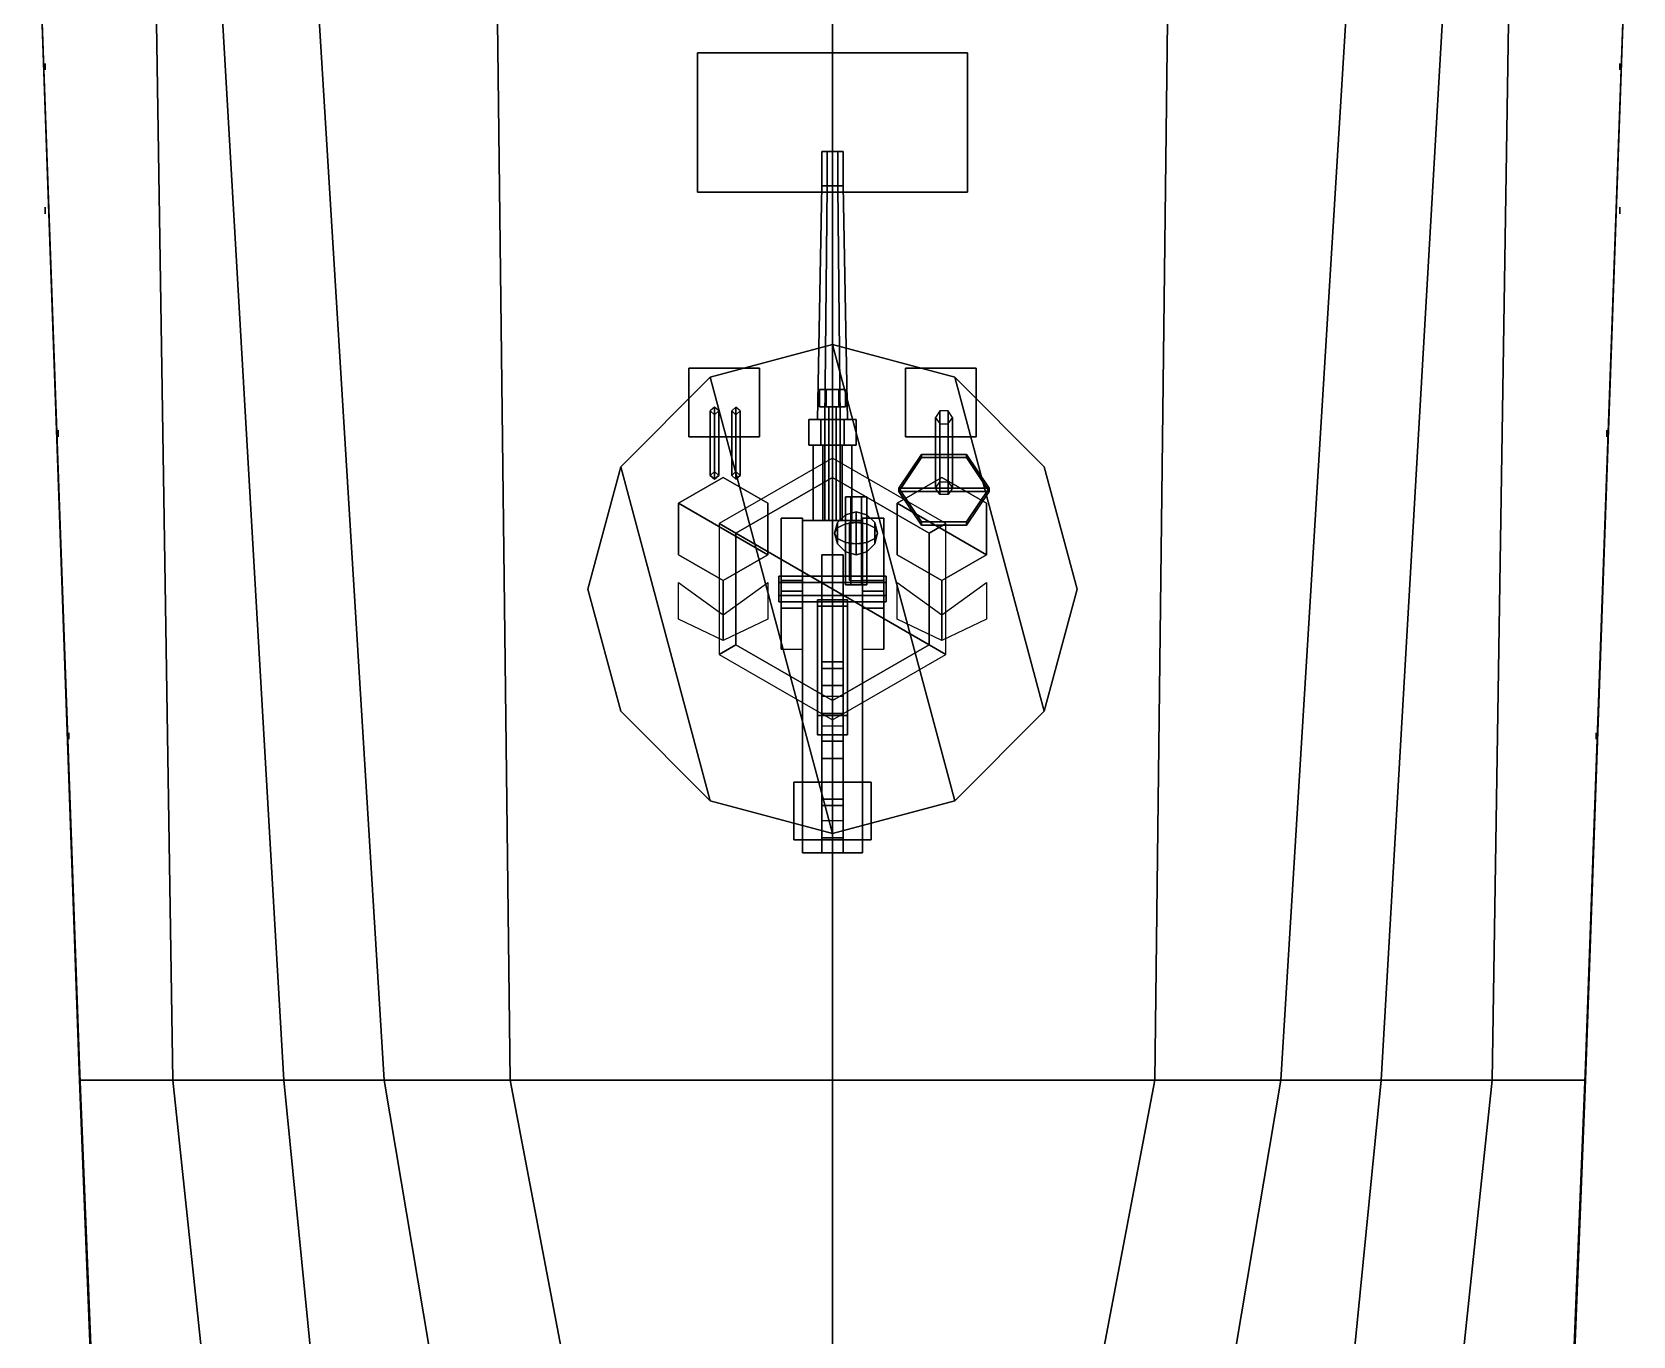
# Model space of a CAD drawing. Header units: millimetres. Extents: x -3.7 to 3.7, y -34 to 38.
# Drawn here: x -3.73 to 3.73, y -23.93 to -17.85 of the extents above; entities that cross this region are included whole.
import ezdxf

# ---------------------------------------------------------------- set-up
doc = ezdxf.new("R2010")
doc.units = ezdxf.units.MM
for name, color, linetype in [('gun', 1, 'Continuous'), ('railings', 3, 'Continuous'), ('sleeve', 5, 'Continuous'), ('turret', 2, 'Continuous')]:
    doc.layers.add(name, color=color, linetype=linetype)

msp = doc.modelspace()

# ---------------------------------------------------------------- linework, layer by layer
for points in [[(3.7318, -16.5, 1.71), (-3.7318, -16.5, 1.71), (-3.511, -22.74, 1.71), (3.511, -22.74, 1.71)], [(-3.7318, -16.5, 0.9292), (-3.1718, -16.5, -0.4709), (-3.0748, -22.74, 0.2507), (-3.511, -22.74, 0.9292)], [(-3.7318, -16.5, 1.71), (-3.7318, -16.5, 0.9292), (-3.511, -22.74, 0.9292), (-3.511, -22.74, 1.71)], [(-3.1718, -16.5, -0.4709), (-2.9187, -16.5, -0.8694), (-2.5579, -22.74, -0.4171), (-3.0748, -22.74, 0.2507)], [(-2.9187, -16.5, -0.8694), (-2.4717, -16.5, -1.3541), (-2.0894, -22.74, -0.8425), (-2.5579, -22.74, -0.4171)], [(-2.4717, -16.5, -1.3541), (-1.5778, -16.5, -1.9249), (-1.5024, -22.74, -1.1656), (-2.0894, -22.74, -0.8425)], [(-1.5778, -16.5, -1.9249), (0, -16.5, -2.5018), (0, -22.74, -1.6341), (-1.5024, -22.74, -1.1656)], [(1.5024, -22.74, -1.1656), (0, -22.74, -1.6341), (0, -16.5, -2.5018), (1.5778, -16.5, -1.9249)], [(2.0894, -22.74, -0.8425), (1.5024, -22.74, -1.1656), (1.5778, -16.5, -1.9249), (2.4717, -16.5, -1.3541)], [(2.5579, -22.74, -0.4171), (2.0894, -22.74, -0.8425), (2.4717, -16.5, -1.3541), (2.9187, -16.5, -0.8694)], [(3.0748, -22.74, 0.2507), (2.5579, -22.74, -0.4171), (2.9187, -16.5, -0.8694), (3.1718, -16.5, -0.4709)], [(3.511, -22.74, 0.9292), (3.0748, -22.74, 0.2507), (3.1718, -16.5, -0.4709), (3.7318, -16.5, 0.9292)], [(3.511, -22.74, 1.71), (3.511, -22.74, 0.9292), (3.7318, -16.5, 0.9292), (3.7318, -16.5, 1.71)], [(-0.63, -18.6, 2.71), (-0.63, -17.95, 2.71), (-0.63, -17.95, 1.71), (-0.63, -18.6, 1.71)], [(0.63, -17.95, 1.71), (-0.63, -17.95, 1.71), (-0.63, -17.95, 2.71), (0.63, -17.95, 2.71)], [(0.63, -17.95, 2.71), (-0.63, -17.95, 2.71), (-0.63, -18.6, 2.71), (0.63, -18.6, 2.71)], [(0.63, -18.6, 1.71), (0.63, -17.95, 1.71), (0.63, -17.95, 2.71), (0.63, -18.6, 2.71)], [(0.63, -18.6, 2.71), (-0.63, -18.6, 2.71), (-0.63, -18.6, 1.71), (0.63, -18.6, 1.71)], [(3.511, -22.74, 1.71), (-3.511, -22.74, 1.71), (-3.3872, -25.8515, 1.71), (3.3872, -25.8515, 1.71)], [(-3.511, -22.74, 1.71), (-3.511, -22.74, 0.9292), (-3.3872, -25.8515, 0.9292), (-3.3872, -25.8515, 1.71)], [(-3.511, -22.74, 0.9292), (-3.0748, -22.74, 0.2507), (-2.7464, -25.8515, 0.2507), (-3.3872, -25.8515, 0.9292)], [(-3.0748, -22.74, 0.2507), (-2.5579, -22.74, -0.4171), (-2.2509, -25.8515, -0.1909), (-2.7464, -25.8515, 0.2507)], [(-2.5579, -22.74, -0.4171), (-2.0894, -22.74, -0.8425), (-1.567, -25.8515, -0.5732), (-2.2509, -25.8515, -0.1909)], [(-2.0894, -22.74, -0.8425), (-1.5024, -22.74, -1.1656), (-0.9101, -25.8515, -0.7833), (-1.567, -25.8515, -0.5732)], [(-1.5024, -22.74, -1.1656), (0, -22.74, -1.6341), (0, -25.8515, -0.9825), (-0.9101, -25.8515, -0.7833)], [(0.9101, -25.8515, -0.7833), (0, -25.8515, -0.9825), (0, -22.74, -1.6341), (1.5024, -22.74, -1.1656)], [(1.567, -25.8515, -0.5732), (0.9101, -25.8515, -0.7833), (1.5024, -22.74, -1.1656), (2.0894, -22.74, -0.8425)], [(2.2509, -25.8515, -0.1909), (1.567, -25.8515, -0.5732), (2.0894, -22.74, -0.8425), (2.5579, -22.74, -0.4171)], [(2.7463, -25.8515, 0.2507), (2.2509, -25.8515, -0.1909), (2.5579, -22.74, -0.4171), (3.0748, -22.74, 0.2507)], [(3.3872, -25.8515, 0.9292), (2.7463, -25.8515, 0.2507), (3.0748, -22.74, 0.2507), (3.511, -22.74, 0.9292)], [(3.3872, -25.8515, 1.71), (3.3872, -25.8515, 0.9292), (3.511, -22.74, 0.9292), (3.511, -22.74, 1.71)]]:
    msp.add_3dface(points)
at = {"layer": 'gun'}
for points in [[(-0.05, -18.41, 3.05), (0.05, -18.41, 3.05), (0.025, -18.41, 3.0067), (-0.025, -18.41, 3.0067)], [(-0.025, -18.41, 3.0933), (0.025, -18.41, 3.0933), (0.05, -18.41, 3.05), (-0.05, -18.41, 3.05)], [(-0.025, -18.57, 3.0067), (-0.05, -18.57, 3.05), (-0.05, -18.41, 3.05), (-0.025, -18.41, 3.0067)], [(-0.05, -18.57, 3.05), (-0.025, -18.57, 3.0933), (-0.025, -18.41, 3.0933), (-0.05, -18.41, 3.05)], [(0.025, -18.57, 3.0067), (-0.025, -18.57, 3.0067), (-0.025, -18.41, 3.0067), (0.025, -18.41, 3.0067)], [(-0.025, -18.57, 3.0933), (0.025, -18.57, 3.0933), (0.025, -18.41, 3.0933), (-0.025, -18.41, 3.0933)], [(0.05, -18.57, 3.05), (0.025, -18.57, 3.0067), (0.025, -18.41, 3.0067), (0.05, -18.41, 3.05)], [(0.025, -18.57, 3.0933), (0.05, -18.57, 3.05), (0.05, -18.41, 3.05), (0.025, -18.41, 3.0933)], [(-0.035, -19.66, 2.9894), (-0.07, -19.66, 3.05), (-0.05, -18.57, 3.05), (-0.025, -18.57, 3.0067)], [(-0.07, -19.66, 3.05), (-0.035, -19.66, 3.1106), (-0.025, -18.57, 3.0933), (-0.05, -18.57, 3.05)], [(0.035, -19.66, 2.9894), (-0.035, -19.66, 2.9894), (-0.025, -18.57, 3.0067), (0.025, -18.57, 3.0067)], [(-0.035, -19.66, 3.1106), (0.035, -19.66, 3.1106), (0.025, -18.57, 3.0933), (-0.025, -18.57, 3.0933)], [(0.07, -19.66, 3.05), (0.035, -19.66, 2.9894), (0.025, -18.57, 3.0067), (0.05, -18.57, 3.05)], [(0.035, -19.66, 3.1106), (0.07, -19.66, 3.05), (0.05, -18.57, 3.05), (0.025, -18.57, 3.0933)], [(-0.11, -19.66, 3.05), (0.11, -19.66, 3.05), (0.055, -19.66, 2.9547), (-0.055, -19.66, 2.9547)], [(-0.055, -19.66, 3.1453), (0.055, -19.66, 3.1453), (0.11, -19.66, 3.05), (-0.11, -19.66, 3.05)], [(-0.055, -19.78, 2.9547), (-0.11, -19.78, 3.05), (-0.11, -19.66, 3.05), (-0.055, -19.66, 2.9547)], [(-0.11, -19.78, 3.05), (-0.055, -19.78, 3.1453), (-0.055, -19.66, 3.1453), (-0.11, -19.66, 3.05)], [(0.055, -19.78, 2.9547), (-0.055, -19.78, 2.9547), (-0.055, -19.66, 2.9547), (0.055, -19.66, 2.9547)], [(-0.055, -19.78, 3.1453), (0.055, -19.78, 3.1453), (0.055, -19.66, 3.1453), (-0.055, -19.66, 3.1453)], [(0.11, -19.78, 3.05), (0.055, -19.78, 2.9547), (0.055, -19.66, 2.9547), (0.11, -19.66, 3.05)], [(0.055, -19.78, 3.1453), (0.11, -19.78, 3.05), (0.11, -19.66, 3.05), (0.055, -19.66, 3.1453)], [(-0.055, -19.78, 2.9547), (0.055, -19.78, 2.9547), (0.11, -19.78, 3.05), (-0.11, -19.78, 3.05)], [(-0.11, -19.78, 3.05), (0.11, -19.78, 3.05), (0.055, -19.78, 3.1453), (-0.055, -19.78, 3.1453)], [(-0.045, -20.13, 2.9721), (-0.09, -20.13, 3.05), (-0.09, -19.78, 3.05), (-0.045, -19.78, 2.9721)], [(-0.09, -20.13, 3.05), (-0.045, -20.13, 3.1279), (-0.045, -19.78, 3.1279), (-0.09, -19.78, 3.05)], [(0.045, -20.13, 2.9721), (-0.045, -20.13, 2.9721), (-0.045, -19.78, 2.9721), (0.045, -19.78, 2.9721)], [(-0.045, -20.13, 3.1279), (0.045, -20.13, 3.1279), (0.045, -19.78, 3.1279), (-0.045, -19.78, 3.1279)], [(0.09, -20.13, 3.05), (0.045, -20.13, 2.9721), (0.045, -19.78, 2.9721), (0.09, -19.78, 3.05)], [(0.045, -20.13, 3.1279), (0.09, -20.13, 3.05), (0.09, -19.78, 3.05), (0.045, -19.78, 3.1279)]]:
    msp.add_3dface(points, dxfattribs=at)
at = {"layer": 'railings'}
for points in [[(-3.73, -16.55, 2.67), (-3.51, -22.67, 2.71), (-3.51, -22.67, 2.75), (-3.73, -16.55, 2.71)], [(-3.73, -16.55, 2.71), (-3.51, -22.67, 2.75), (-3.51, -22.67, 2.71), (-3.73, -16.55, 2.67)], [(-3.73, -16.55, 2.17), (-3.51, -22.67, 2.21), (-3.51, -22.67, 2.25), (-3.73, -16.55, 2.21)], [(-3.73, -16.55, 2.21), (-3.51, -22.67, 2.25), (-3.51, -22.67, 2.21), (-3.73, -16.55, 2.17)], [(3.73, -16.55, 2.21), (3.51, -22.67, 2.25), (3.51, -22.67, 2.21), (3.73, -16.55, 2.17)], [(3.73, -16.55, 2.17), (3.51, -22.67, 2.21), (3.51, -22.67, 2.25), (3.73, -16.55, 2.21)], [(3.73, -16.55, 2.67), (3.51, -22.67, 2.71), (3.51, -22.67, 2.75), (3.73, -16.55, 2.71)], [(3.73, -16.55, 2.71), (3.51, -22.67, 2.75), (3.51, -22.67, 2.71), (3.73, -16.55, 2.67)], [(-3.67, -18.03, 2.68), (-3.67, -18.03, 1.71), (-3.67, -18, 1.71), (-3.67, -18, 2.68)], [(-3.67, -18, 2.68), (-3.67, -18, 1.71), (-3.67, -18.03, 1.71), (-3.67, -18.03, 2.68)], [(3.67, -18.03, 2.68), (3.67, -18.03, 1.71), (3.67, -18, 1.71), (3.67, -18, 2.68)], [(3.67, -18, 2.68), (3.67, -18, 1.71), (3.67, -18.03, 1.71), (3.67, -18.03, 2.68)], [(-3.67, -18.67, 2.69), (-3.67, -18.67, 1.71), (-3.67, -18.7, 1.71), (-3.67, -18.7, 2.69)], [(-3.67, -18.7, 2.69), (-3.67, -18.7, 1.71), (-3.67, -18.67, 1.71), (-3.67, -18.67, 2.69)], [(3.67, -18.7, 2.69), (3.67, -18.7, 1.71), (3.67, -18.67, 1.71), (3.67, -18.67, 2.69)], [(3.67, -18.67, 2.69), (3.67, -18.67, 1.71), (3.67, -18.7, 1.71), (3.67, -18.7, 2.69)], [(-3.61, -19.74, 2.69), (-3.61, -19.74, 1.71), (-3.61, -19.71, 1.71), (-3.61, -19.71, 2.69)], [(-3.61, -19.71, 2.69), (-3.61, -19.71, 1.71), (-3.61, -19.74, 1.71), (-3.61, -19.74, 2.69)], [(3.61, -19.71, 2.69), (3.61, -19.71, 1.71), (3.61, -19.74, 1.71), (3.61, -19.74, 2.69)], [(3.61, -19.74, 2.69), (3.61, -19.74, 1.71), (3.61, -19.71, 1.71), (3.61, -19.71, 2.69)], [(-3.56, -21.12, 2.7), (-3.56, -21.12, 1.71), (-3.56, -21.15, 1.71), (-3.56, -21.15, 2.7)], [(-3.56, -21.15, 2.7), (-3.56, -21.15, 1.71), (-3.56, -21.12, 1.71), (-3.56, -21.12, 2.7)], [(3.56, -21.12, 2.7), (3.56, -21.12, 1.71), (3.56, -21.15, 1.71), (3.56, -21.15, 2.7)], [(3.56, -21.15, 2.7), (3.56, -21.15, 1.71), (3.56, -21.12, 1.71), (3.56, -21.12, 2.7)], [(-3.51, -22.69, 2.71), (-3.51, -22.69, 1.71), (-3.51, -22.66, 1.71), (-3.51, -22.66, 2.71)], [(-3.51, -22.66, 2.71), (-3.51, -22.66, 1.71), (-3.51, -22.69, 1.71), (-3.51, -22.69, 2.71)], [(-3.51, -22.67, 2.71), (-3.39, -25.67, 2.73), (-3.39, -25.67, 2.77), (-3.51, -22.67, 2.75)], [(-3.51, -22.67, 2.75), (-3.39, -25.67, 2.77), (-3.39, -25.67, 2.73), (-3.51, -22.67, 2.71)], [(-3.51, -22.67, 2.21), (-3.39, -25.67, 2.23), (-3.39, -25.67, 2.27), (-3.51, -22.67, 2.25)], [(-3.51, -22.67, 2.25), (-3.39, -25.67, 2.27), (-3.39, -25.67, 2.23), (-3.51, -22.67, 2.21)], [(3.51, -22.67, 2.25), (3.39, -25.67, 2.27), (3.39, -25.67, 2.23), (3.51, -22.67, 2.21)], [(3.51, -22.67, 2.21), (3.39, -25.67, 2.23), (3.39, -25.67, 2.27), (3.51, -22.67, 2.25)], [(3.51, -22.67, 2.71), (3.39, -25.67, 2.73), (3.39, -25.67, 2.77), (3.51, -22.67, 2.75)], [(3.51, -22.67, 2.75), (3.39, -25.67, 2.77), (3.39, -25.67, 2.73), (3.51, -22.67, 2.71)], [(3.51, -22.69, 2.71), (3.51, -22.69, 1.71), (3.51, -22.66, 1.71), (3.51, -22.66, 2.71)], [(3.51, -22.66, 2.71), (3.51, -22.66, 1.71), (3.51, -22.69, 1.71), (3.51, -22.69, 2.71)]]:
    msp.add_3dface(points, dxfattribs=at)
at = {"layer": 'sleeve'}
for points in [[(-0.03, -19.52, 2.962), (0.03, -19.52, 2.962), (0.06, -19.52, 2.91), (-0.06, -19.52, 2.91)], [(-0.06, -19.6, 2.91), (-0.03, -19.6, 2.962), (-0.03, -19.52, 2.962), (-0.06, -19.52, 2.91)], [(-0.06, -19.52, 2.91), (0.06, -19.52, 2.91), (0.03, -19.52, 2.858), (-0.03, -19.52, 2.858)], [(-0.03, -19.6, 2.858), (-0.06, -19.6, 2.91), (-0.06, -19.52, 2.91), (-0.03, -19.52, 2.858)], [(0.03, -19.6, 2.858), (-0.03, -19.6, 2.858), (-0.03, -19.52, 2.858), (0.03, -19.52, 2.858)], [(-0.03, -19.6, 2.962), (0.03, -19.6, 2.962), (0.03, -19.52, 2.962), (-0.03, -19.52, 2.962)], [(0.03, -19.6, 2.962), (0.06, -19.6, 2.91), (0.06, -19.52, 2.91), (0.03, -19.52, 2.962)], [(0.06, -19.6, 2.91), (0.03, -19.6, 2.858), (0.03, -19.52, 2.858), (0.06, -19.52, 2.91)], [(-0.06, -19.6, 2.91), (0.06, -19.6, 2.91), (0.03, -19.6, 2.962), (-0.03, -19.6, 2.962)], [(-0.03, -19.6, 2.858), (0.03, -19.6, 2.858), (0.06, -19.6, 2.91), (-0.06, -19.6, 2.91)], [(-0.0175, -20.13, 2.8797), (-0.035, -20.13, 2.91), (-0.035, -19.6, 2.91), (-0.0175, -19.6, 2.8797)], [(-0.035, -20.13, 2.91), (-0.0175, -20.13, 2.9403), (-0.0175, -19.6, 2.9403), (-0.035, -19.6, 2.91)], [(0.0175, -20.13, 2.8797), (-0.0175, -20.13, 2.8797), (-0.0175, -19.6, 2.8797), (0.0175, -19.6, 2.8797)], [(-0.0175, -20.13, 2.9403), (0.0175, -20.13, 2.9403), (0.0175, -19.6, 2.9403), (-0.0175, -19.6, 2.9403)], [(0.035, -20.13, 2.91), (0.0175, -20.13, 2.8797), (0.0175, -19.6, 2.8797), (0.035, -19.6, 2.91)], [(0.0175, -20.13, 2.9403), (0.035, -20.13, 2.91), (0.035, -19.6, 2.91), (0.0175, -19.6, 2.9403)], [(0.06, -20.02, 3.47), (0.16, -20.02, 3.47), (0.135, -20.02, 3.4267), (0.085, -20.02, 3.4267)], [(0.085, -20.02, 3.5133), (0.135, -20.02, 3.5133), (0.16, -20.02, 3.47), (0.06, -20.02, 3.47)], [(0.085, -20.43, 3.4267), (0.06, -20.43, 3.47), (0.06, -20.02, 3.47), (0.085, -20.02, 3.4267)], [(0.06, -20.43, 3.47), (0.085, -20.43, 3.5133), (0.085, -20.02, 3.5133), (0.06, -20.02, 3.47)], [(0.135, -20.43, 3.4267), (0.085, -20.43, 3.4267), (0.085, -20.02, 3.4267), (0.135, -20.02, 3.4267)], [(0.085, -20.43, 3.5133), (0.135, -20.43, 3.5133), (0.135, -20.02, 3.5133), (0.085, -20.02, 3.5133)], [(0.16, -20.43, 3.47), (0.135, -20.43, 3.4267), (0.135, -20.02, 3.4267), (0.16, -20.02, 3.47)], [(0.135, -20.43, 3.5133), (0.16, -20.43, 3.47), (0.16, -20.02, 3.47), (0.135, -20.02, 3.5133)], [(-0.14, -21.68, 3.23), (-0.14, -20.13, 3.23), (-0.14, -20.13, 2.87), (-0.14, -21.68, 2.87)], [(-0.14, -21.68, 2.87), (-0.14, -20.13, 2.87), (0.14, -20.13, 2.87), (0.14, -21.68, 2.87)], [(0.14, -20.13, 3.23), (-0.14, -20.13, 3.23), (-0.14, -21.68, 3.23), (0.14, -21.68, 3.23)], [(0.14, -20.13, 2.87), (-0.14, -20.13, 2.87), (-0.14, -20.13, 3.23), (0.14, -20.13, 3.23)], [(0.0234, -20.14, 3.44), (0.01, -20.19, 3.44), (0.01, -20.19, 3.44), (0.0234, -20.165, 3.4833)], [(0.0234, -20.165, 3.3967), (0.01, -20.19, 3.44), (0.01, -20.19, 3.44), (0.0234, -20.14, 3.44)], [(0.06, -20.1034, 3.44), (0.0234, -20.14, 3.44), (0.0234, -20.165, 3.4833), (0.06, -20.1467, 3.515)], [(0.06, -20.1467, 3.365), (0.0234, -20.165, 3.3967), (0.0234, -20.14, 3.44), (0.06, -20.1034, 3.44)], [(0.06, -20.1467, 3.515), (0.0234, -20.165, 3.4833), (0.0234, -20.215, 3.4833), (0.06, -20.2333, 3.515)], [(0.06, -20.2333, 3.365), (0.0234, -20.215, 3.3967), (0.0234, -20.165, 3.3967), (0.06, -20.1467, 3.365)], [(0.11, -20.09, 3.44), (0.06, -20.1034, 3.44), (0.06, -20.1467, 3.515), (0.11, -20.14, 3.5266)], [(0.11, -20.14, 3.3534), (0.06, -20.1467, 3.365), (0.06, -20.1034, 3.44), (0.11, -20.09, 3.44)], [(0.11, -20.14, 3.5266), (0.06, -20.1467, 3.515), (0.06, -20.2333, 3.515), (0.11, -20.24, 3.5266)], [(0.11, -20.24, 3.3534), (0.06, -20.2333, 3.365), (0.06, -20.1467, 3.365), (0.11, -20.14, 3.3534)], [(0.14, -20.14, 3.23), (0.08, -20.14, 3.23), (0.08, -20.14, 3.37), (0.14, -20.14, 3.37)], [(0.08, -20.24, 3.37), (0.08, -20.14, 3.37), (0.08, -20.14, 3.23), (0.08, -20.41, 3.23)], [(0.16, -20.1034, 3.44), (0.11, -20.09, 3.44), (0.11, -20.14, 3.5266), (0.16, -20.1467, 3.515)], [(0.16, -20.1467, 3.365), (0.11, -20.14, 3.3534), (0.11, -20.09, 3.44), (0.16, -20.1034, 3.44)], [(0.16, -20.1467, 3.515), (0.11, -20.14, 3.5266), (0.11, -20.24, 3.5266), (0.16, -20.2333, 3.515)], [(0.16, -20.2333, 3.365), (0.11, -20.24, 3.3534), (0.11, -20.14, 3.3534), (0.16, -20.1467, 3.365)], [(0.14, -21.68, 2.87), (0.14, -20.13, 2.87), (0.14, -20.13, 3.23), (0.14, -21.68, 3.23)], [(0.14, -20.41, 3.23), (0.14, -20.14, 3.23), (0.14, -20.14, 3.37), (0.14, -20.24, 3.37)], [(0.1966, -20.14, 3.44), (0.16, -20.1034, 3.44), (0.16, -20.1467, 3.515), (0.1966, -20.165, 3.4833)], [(0.1966, -20.165, 3.3967), (0.16, -20.1467, 3.365), (0.16, -20.1034, 3.44), (0.1966, -20.14, 3.44)], [(0.1966, -20.165, 3.4833), (0.16, -20.1467, 3.515), (0.16, -20.2333, 3.515), (0.1966, -20.215, 3.4833)], [(0.1966, -20.215, 3.3967), (0.16, -20.2333, 3.365), (0.16, -20.1467, 3.365), (0.1966, -20.165, 3.3967)], [(0.21, -20.19, 3.44), (0.1966, -20.14, 3.44), (0.1966, -20.165, 3.4833), (0.21, -20.19, 3.44)], [(0.21, -20.19, 3.44), (0.1966, -20.165, 3.3967), (0.1966, -20.14, 3.44), (0.21, -20.19, 3.44)], [(0.0234, -20.165, 3.4833), (0.01, -20.19, 3.44), (0.01, -20.19, 3.44), (0.0234, -20.215, 3.4833)], [(0.0234, -20.215, 3.3967), (0.01, -20.19, 3.44), (0.01, -20.19, 3.44), (0.0234, -20.165, 3.3967)], [(0.0234, -20.215, 3.4833), (0.01, -20.19, 3.44), (0.01, -20.19, 3.44), (0.0234, -20.24, 3.44)], [(0.0234, -20.24, 3.44), (0.01, -20.19, 3.44), (0.01, -20.19, 3.44), (0.0234, -20.215, 3.3967)], [(0.06, -20.2333, 3.515), (0.0234, -20.215, 3.4833), (0.0234, -20.24, 3.44), (0.06, -20.2766, 3.44)], [(0.06, -20.2766, 3.44), (0.0234, -20.24, 3.44), (0.0234, -20.215, 3.3967), (0.06, -20.2333, 3.365)], [(0.1966, -20.215, 3.4833), (0.16, -20.2333, 3.515), (0.16, -20.2766, 3.44), (0.1966, -20.24, 3.44)], [(0.1966, -20.24, 3.44), (0.16, -20.2766, 3.44), (0.16, -20.2333, 3.365), (0.1966, -20.215, 3.3967)], [(0.21, -20.19, 3.44), (0.1966, -20.165, 3.4833), (0.1966, -20.215, 3.4833), (0.21, -20.19, 3.44)], [(0.21, -20.19, 3.44), (0.1966, -20.215, 3.3967), (0.1966, -20.165, 3.3967), (0.21, -20.19, 3.44)], [(0.21, -20.19, 3.44), (0.1966, -20.215, 3.4833), (0.1966, -20.24, 3.44), (0.21, -20.19, 3.44)], [(0.21, -20.19, 3.44), (0.1966, -20.24, 3.44), (0.1966, -20.215, 3.3967), (0.21, -20.19, 3.44)], [(-0.05, -20.5, 2.39), (-0.05, -20.29, 2.39), (0.05, -20.29, 2.39), (0.05, -20.5, 2.39)], [(0.05, -20.5, 2.52), (0.05, -20.29, 2.52), (-0.05, -20.29, 2.52), (-0.05, -20.5, 2.52)], [(-0.05, -20.29, 2.39), (-0.05, -20.29, 2.52), (0.05, -20.29, 2.52), (0.05, -20.29, 2.39)], [(-0.05, -20.5, 2.52), (-0.05, -20.29, 2.52), (-0.05, -20.29, 2.39), (-0.05, -20.5, 2.39)], [(0.05, -20.29, 2.39), (0.05, -20.29, 2.52), (0.05, -20.5, 2.52), (0.05, -20.5, 2.39)], [(0.11, -20.24, 3.5266), (0.06, -20.2333, 3.515), (0.06, -20.2766, 3.44), (0.11, -20.29, 3.44)], [(0.11, -20.29, 3.44), (0.06, -20.2766, 3.44), (0.06, -20.2333, 3.365), (0.11, -20.24, 3.3534)], [(0.14, -20.24, 3.37), (0.08, -20.24, 3.37), (0.08, -20.41, 3.23), (0.14, -20.41, 3.23)], [(0.16, -20.2333, 3.515), (0.11, -20.24, 3.5266), (0.11, -20.29, 3.44), (0.16, -20.2766, 3.44)], [(0.16, -20.2766, 3.44), (0.11, -20.29, 3.44), (0.11, -20.24, 3.3534), (0.16, -20.2333, 3.365)], [(-0.25, -20.42, 3.008), (-0.25, -20.48, 3.008), (-0.25, -20.51, 3.06), (-0.25, -20.39, 3.06)], [(-0.25, -20.39, 3.06), (-0.25, -20.51, 3.06), (-0.25, -20.48, 3.112), (-0.25, -20.42, 3.112)], [(-0.25, -20.42, 3.008), (-0.25, -20.39, 3.06), (0.25, -20.39, 3.06), (0.25, -20.42, 3.008)], [(-0.25, -20.39, 3.06), (-0.25, -20.42, 3.112), (0.25, -20.42, 3.112), (0.25, -20.39, 3.06)], [(-0.25, -20.48, 3.008), (-0.25, -20.42, 3.008), (0.25, -20.42, 3.008), (0.25, -20.48, 3.008)], [(-0.25, -20.42, 3.112), (-0.25, -20.48, 3.112), (0.25, -20.48, 3.112), (0.25, -20.42, 3.112)], [(0.085, -20.43, 3.4267), (0.135, -20.43, 3.4267), (0.16, -20.43, 3.47), (0.06, -20.43, 3.47)], [(0.06, -20.43, 3.47), (0.16, -20.43, 3.47), (0.135, -20.43, 3.5133), (0.085, -20.43, 3.5133)], [(0.25, -20.39, 3.06), (0.25, -20.51, 3.06), (0.25, -20.48, 3.008), (0.25, -20.42, 3.008)], [(0.25, -20.42, 3.112), (0.25, -20.48, 3.112), (0.25, -20.51, 3.06), (0.25, -20.39, 3.06)], [(-0.25, -20.51, 3.06), (-0.25, -20.48, 3.008), (0.25, -20.48, 3.008), (0.25, -20.51, 3.06)], [(-0.25, -20.48, 3.112), (-0.25, -20.51, 3.06), (0.25, -20.51, 3.06), (0.25, -20.48, 3.112)], [(-0.07, -21.04, 3.6), (-0.07, -20.5, 3.35), (-0.07, -20.53, 3.31), (-0.07, -21.13, 3.37)], [(0.07, -20.5, 3.35), (-0.07, -20.5, 3.35), (-0.07, -21.04, 3.6), (0.07, -21.04, 3.6)], [(0.07, -20.53, 3.31), (-0.07, -20.53, 3.31), (-0.07, -20.5, 3.35), (0.07, -20.5, 3.35)], [(-0.05, -20.48, 1.87), (-0.05, -20.48, 1.98), (0.05, -20.48, 1.98), (0.05, -20.48, 1.87)], [(-0.05, -20.82, 1.87), (-0.05, -20.48, 1.87), (0.05, -20.48, 1.87), (0.05, -20.82, 1.87)], [(0.05, -20.82, 1.98), (0.05, -20.48, 1.98), (-0.05, -20.48, 1.98), (-0.05, -20.82, 1.98)], [(-0.05, -20.82, 1.98), (-0.05, -20.48, 1.98), (-0.05, -20.48, 1.87), (-0.05, -20.82, 1.87)], [(-0.05, -20.9, 2.58), (-0.05, -20.5, 2.39), (0.05, -20.5, 2.39), (0.05, -20.9, 2.58)], [(0.05, -20.79, 2.64), (0.05, -20.5, 2.52), (-0.05, -20.5, 2.52), (-0.05, -20.79, 2.64)], [(-0.05, -20.79, 2.64), (-0.05, -20.5, 2.52), (-0.05, -20.5, 2.39), (-0.05, -20.9, 2.58)], [(0.05, -20.48, 1.87), (0.05, -20.48, 1.98), (0.05, -20.82, 1.98), (0.05, -20.82, 1.87)], [(0.05, -20.5, 2.39), (0.05, -20.5, 2.52), (0.05, -20.79, 2.64), (0.05, -20.9, 2.58)], [(0.07, -21.13, 3.37), (0.07, -20.53, 3.31), (0.07, -20.5, 3.35), (0.07, -21.04, 3.6)], [(-0.07, -21.13, 3.37), (-0.07, -20.53, 3.31), (-0.07, -20.53, 3.23), (-0.07, -21.13, 3.23)], [(0.07, -20.53, 3.23), (-0.07, -20.53, 3.23), (-0.07, -20.53, 3.31), (0.07, -20.53, 3.31)], [(0.07, -21.13, 3.23), (0.07, -20.53, 3.23), (0.07, -20.53, 3.31), (0.07, -21.13, 3.37)], [(0.05, -20.95, 2.87), (0.05, -20.79, 2.64), (-0.05, -20.79, 2.64), (-0.05, -20.95, 2.87)], [(-0.05, -20.95, 2.87), (-0.05, -20.79, 2.64), (-0.05, -20.9, 2.58), (-0.05, -21.09, 2.87)], [(-0.05, -21.16, 1.99), (-0.05, -20.82, 1.87), (0.05, -20.82, 1.87), (0.05, -21.16, 1.99)], [(0.05, -21.03, 2.08), (0.05, -20.82, 1.98), (-0.05, -20.82, 1.98), (-0.05, -21.03, 2.08)], [(-0.05, -21.03, 2.08), (-0.05, -20.82, 1.98), (-0.05, -20.82, 1.87), (-0.05, -21.16, 1.99)], [(0.05, -20.9, 2.58), (0.05, -20.79, 2.64), (0.05, -20.95, 2.87), (0.05, -21.09, 2.87)], [(0.05, -20.82, 1.87), (0.05, -20.82, 1.98), (0.05, -21.03, 2.08), (0.05, -21.16, 1.99)], [(-0.05, -21.09, 2.87), (-0.05, -20.9, 2.58), (0.05, -20.9, 2.58), (0.05, -21.09, 2.87)], [(0.07, -21.04, 3.6), (-0.07, -21.04, 3.6), (-0.07, -21.13, 3.37), (0.07, -21.13, 3.37)], [(-0.05, -21.24, 2.25), (-0.05, -21.03, 2.08), (-0.05, -21.16, 1.99), (-0.05, -21.43, 2.25)], [(0.05, -21.24, 2.25), (0.05, -21.03, 2.08), (-0.05, -21.03, 2.08), (-0.05, -21.24, 2.25)], [(0.05, -21.16, 1.99), (0.05, -21.03, 2.08), (0.05, -21.24, 2.25), (0.05, -21.43, 2.25)], [(0.07, -21.13, 3.37), (-0.07, -21.13, 3.37), (-0.07, -21.13, 3.23), (0.07, -21.13, 3.23)], [(-0.05, -21.43, 2.25), (-0.05, -21.16, 1.99), (0.05, -21.16, 1.99), (0.05, -21.43, 2.25)], [(0.05, -21.46, 2.56), (0.05, -21.24, 2.25), (-0.05, -21.24, 2.25), (-0.05, -21.46, 2.56)], [(-0.05, -21.46, 2.56), (-0.05, -21.24, 2.25), (-0.05, -21.43, 2.25), (-0.05, -21.61, 2.56)], [(0.05, -21.43, 2.25), (0.05, -21.24, 2.25), (0.05, -21.46, 2.56), (0.05, -21.61, 2.56)], [(0.18, -21.35, 2.83), (-0.18, -21.35, 2.83), (-0.18, -21.35, 3.26), (0.18, -21.35, 3.26)], [(-0.18, -21.62, 3.26), (-0.18, -21.35, 3.26), (-0.18, -21.35, 2.83), (-0.18, -21.62, 2.83)], [(-0.18, -21.62, 2.83), (-0.18, -21.35, 2.83), (0.18, -21.35, 2.83), (0.18, -21.62, 2.83)], [(0.18, -21.35, 3.26), (-0.18, -21.35, 3.26), (-0.18, -21.62, 3.26), (0.18, -21.62, 3.26)], [(0.18, -21.62, 2.83), (0.18, -21.35, 2.83), (0.18, -21.35, 3.26), (0.18, -21.62, 3.26)], [(-0.05, -21.61, 2.56), (-0.05, -21.43, 2.25), (0.05, -21.43, 2.25), (0.05, -21.61, 2.56)], [(0.05, -21.53, 2.87), (0.05, -21.46, 2.56), (-0.05, -21.46, 2.56), (-0.05, -21.53, 2.87)], [(-0.05, -21.53, 2.87), (-0.05, -21.46, 2.56), (-0.05, -21.61, 2.56), (-0.05, -21.68, 2.87)], [(0.05, -21.61, 2.56), (0.05, -21.46, 2.56), (0.05, -21.53, 2.87), (0.05, -21.68, 2.87)], [(0.18, -21.62, 3.26), (-0.18, -21.62, 3.26), (-0.18, -21.62, 2.83), (0.18, -21.62, 2.83)], [(-0.05, -21.68, 2.87), (-0.05, -21.61, 2.56), (0.05, -21.61, 2.56), (0.05, -21.68, 2.87)], [(0.14, -21.68, 3.23), (-0.14, -21.68, 3.23), (-0.14, -21.68, 2.87), (0.14, -21.68, 2.87)]]:
    msp.add_3dface(points, dxfattribs=at)
at = {"layer": 'turret'}
for points in [[(0, -19.31, 1.91), (0.57, -21.4373, 1.91), (0, -21.59, 1.91), (-0.57, -19.4627, 1.91)], [(-0.57, -19.4627, 1.99), (0, -21.59, 1.99), (0.57, -21.4373, 1.99), (0, -19.31, 1.99)], [(-0.57, -19.4627, 1.99), (0, -19.31, 1.99), (0, -19.31, 1.91), (-0.57, -19.4627, 1.91)], [(0.57, -19.4627, 1.91), (0.9873, -21.02, 1.91), (0.57, -21.4373, 1.91), (0, -19.31, 1.91)], [(0, -19.31, 1.99), (0.57, -21.4373, 1.99), (0.9873, -21.02, 1.99), (0.57, -19.4627, 1.99)], [(0, -19.31, 1.99), (0.57, -19.4627, 1.99), (0.57, -19.4627, 1.91), (0, -19.31, 1.91)], [(-0.57, -19.4627, 1.91), (0, -21.59, 1.91), (-0.57, -21.4373, 1.91), (-0.9873, -19.88, 1.91)], [(-0.9873, -19.88, 1.99), (-0.57, -21.4373, 1.99), (0, -21.59, 1.99), (-0.57, -19.4627, 1.99)], [(-0.9873, -19.88, 1.99), (-0.57, -19.4627, 1.99), (-0.57, -19.4627, 1.91), (-0.9873, -19.88, 1.91)], [(-0.67, -19.42, 1.99), (-0.67, -19.42, 2.11), (-0.34, -19.42, 2.11), (-0.34, -19.42, 1.99)], [(-0.67, -19.74, 1.99), (-0.67, -19.42, 1.99), (-0.34, -19.42, 1.99), (-0.34, -19.74, 1.99)], [(-0.34, -19.74, 1.99), (-0.34, -19.42, 2.11), (-0.67, -19.42, 2.11), (-0.67, -19.74, 1.99)], [(-0.67, -19.74, 1.99), (-0.67, -19.42, 2.11), (-0.67, -19.42, 1.99), (-0.67, -19.74, 1.99)], [(-0.34, -19.42, 1.99), (-0.34, -19.42, 2.11), (-0.34, -19.74, 1.99)], [(0.34, -19.42, 1.99), (0.34, -19.42, 2.11), (0.67, -19.42, 2.11), (0.67, -19.42, 1.99)], [(0.67, -19.74, 1.99), (0.67, -19.42, 2.11), (0.34, -19.42, 2.11), (0.34, -19.74, 1.99)], [(0.34, -19.74, 1.99), (0.34, -19.42, 1.99), (0.67, -19.42, 1.99), (0.67, -19.74, 1.99)], [(0.34, -19.74, 1.99), (0.34, -19.42, 2.11), (0.34, -19.42, 1.99), (0.34, -19.74, 1.99)], [(0.57, -19.4627, 1.99), (0.9873, -19.88, 1.99), (0.9873, -19.88, 1.91), (0.57, -19.4627, 1.91)], [(0.9873, -19.88, 1.91), (1.14, -20.45, 1.91), (0.9873, -21.02, 1.91), (0.57, -19.4627, 1.91)], [(0.57, -19.4627, 1.99), (0.9873, -21.02, 1.99), (1.14, -20.45, 1.99), (0.9873, -19.88, 1.99)], [(0.67, -19.42, 1.99), (0.67, -19.42, 2.11), (0.67, -19.74, 1.99)], [(-0.55, -19.6027, 2.02), (-0.57, -19.62, 2.01), (-0.57, -19.92, 2.5296), (-0.55, -19.9027, 2.5396)], [(-0.57, -19.62, 2.01), (-0.55, -19.6373, 2), (-0.55, -19.9373, 2.5196), (-0.57, -19.92, 2.5296)], [(-0.53, -19.62, 2.01), (-0.55, -19.6027, 2.02), (-0.55, -19.9027, 2.5396), (-0.53, -19.92, 2.5296)], [(-0.55, -19.6373, 2), (-0.53, -19.62, 2.01), (-0.53, -19.92, 2.5296), (-0.55, -19.9373, 2.5196)], [(-0.45, -19.6027, 2.02), (-0.47, -19.62, 2.01), (-0.47, -19.92, 2.5296), (-0.45, -19.9027, 2.5396)], [(-0.47, -19.62, 2.01), (-0.45, -19.6373, 2), (-0.45, -19.9373, 2.5196), (-0.47, -19.92, 2.5296)], [(-0.43, -19.62, 2.01), (-0.45, -19.6027, 2.02), (-0.45, -19.9027, 2.5396), (-0.43, -19.92, 2.5296)], [(-0.45, -19.6373, 2), (-0.43, -19.62, 2.01), (-0.43, -19.92, 2.5296), (-0.45, -19.9373, 2.5196)], [(0.5, -19.62, 2.0073), (0.48, -19.65, 1.99), (0.48, -19.98, 2.5616), (0.5, -19.95, 2.5789)], [(0.54, -19.62, 2.0073), (0.5, -19.62, 2.0073), (0.5, -19.95, 2.5789), (0.54, -19.95, 2.5789)], [(0.56, -19.65, 1.99), (0.54, -19.62, 2.0073), (0.54, -19.95, 2.5789), (0.56, -19.98, 2.5616)], [(0.48, -19.65, 1.99), (0.5, -19.68, 1.9727), (0.5, -20.01, 2.5443), (0.48, -19.98, 2.5616)], [(0.5, -19.68, 1.9727), (0.54, -19.68, 1.9727), (0.54, -20.01, 2.5443), (0.5, -20.01, 2.5443)], [(0.54, -19.68, 1.9727), (0.56, -19.65, 1.99), (0.56, -19.98, 2.5616), (0.54, -20.01, 2.5443)], [(-0.4503, -20.19, 1.83), (0, -19.93, 1.83), (0, -19.84, 1.71), (-0.5283, -20.145, 1.71)], [(0, -19.93, 1.83), (0.4503, -20.19, 1.83), (0.5283, -20.145, 1.71), (0, -19.84, 1.71)], [(0.415, -19.8225, 2.6525), (0.625, -19.8225, 2.6525), (0.73, -19.98, 2.5616), (0.31, -19.98, 2.5616)], [(0.415, -19.8225, 2.6525), (0.31, -19.98, 2.5616), (0.31, -19.995, 2.5876), (0.415, -19.8375, 2.6785)], [(0.625, -19.8375, 2.6785), (0.415, -19.8375, 2.6785), (0.31, -19.995, 2.5876), (0.73, -19.995, 2.5876)], [(0.625, -19.8225, 2.6525), (0.415, -19.8225, 2.6525), (0.415, -19.8375, 2.6785), (0.625, -19.8375, 2.6785)], [(0.73, -19.98, 2.5616), (0.625, -19.8225, 2.6525), (0.625, -19.8375, 2.6785), (0.73, -19.995, 2.5876)], [(-0.9873, -19.88, 1.91), (-0.57, -21.4373, 1.91), (-0.9873, -21.02, 1.91), (-1.14, -20.45, 1.91)], [(-1.14, -20.45, 1.99), (-0.9873, -21.02, 1.99), (-0.57, -21.4373, 1.99), (-0.9873, -19.88, 1.99)], [(-1.14, -20.45, 1.99), (-0.9873, -19.88, 1.99), (-0.9873, -19.88, 1.91), (-1.14, -20.45, 1.91)], [(-0.53, -19.92, 2.5296), (-0.55, -19.9027, 2.5396), (-0.57, -19.92, 2.5296), (-0.55, -19.9373, 2.5196)], [(-0.43, -19.92, 2.5296), (-0.45, -19.9027, 2.5396), (-0.47, -19.92, 2.5296), (-0.45, -19.9373, 2.5196)], [(0.9873, -19.88, 1.99), (1.14, -20.45, 1.99), (1.14, -20.45, 1.91), (0.9873, -19.88, 1.91)], [(-0.7178, -20.05, 2.16), (-0.51, -19.93, 2.16), (-0.51, -19.93, 1.99), (-0.7178, -20.05, 1.99)], [(-0.7178, -20.05, 2.16), (-0.3022, -20.29, 2.16), (-0.3022, -20.05, 2.16), (-0.51, -19.93, 2.16)], [(-0.51, -19.93, 2.16), (-0.3022, -20.05, 2.16), (-0.3022, -20.05, 1.99), (-0.51, -19.93, 1.99)], [(-0.4503, -20.19, 1.91), (0.4503, -20.71, 1.91), (0.4503, -20.19, 1.91), (0, -19.93, 1.91)], [(-0.4503, -20.19, 1.91), (0, -19.93, 1.91), (0, -19.93, 1.83), (-0.4503, -20.19, 1.83)], [(0, -19.93, 1.91), (0.4503, -20.19, 1.91), (0.4503, -20.19, 1.83), (0, -19.93, 1.83)], [(0.3022, -20.05, 2.16), (0.7178, -20.29, 2.16), (0.7178, -20.05, 2.16), (0.51, -19.93, 2.16)], [(0.3022, -20.05, 2.16), (0.51, -19.93, 2.16), (0.51, -19.93, 1.99), (0.3022, -20.05, 1.99)], [(0.31, -19.98, 2.5616), (0.415, -20.1375, 2.4706), (0.415, -20.1525, 2.4966), (0.31, -19.995, 2.5876)], [(0.31, -19.98, 2.5616), (0.73, -19.98, 2.5616), (0.625, -20.1375, 2.4706), (0.415, -20.1375, 2.4706)], [(0.73, -19.995, 2.5876), (0.31, -19.995, 2.5876), (0.415, -20.1525, 2.4966), (0.625, -20.1525, 2.4966)], [(0.51, -19.93, 2.16), (0.7178, -20.05, 2.16), (0.7178, -20.05, 1.99), (0.51, -19.93, 1.99)], [(0.625, -20.1375, 2.4706), (0.73, -19.98, 2.5616), (0.73, -19.995, 2.5876), (0.625, -20.1525, 2.4966)], [(-0.7178, -20.29, 2.16), (-0.51, -20.41, 2.16), (-0.3022, -20.29, 2.16), (-0.7178, -20.05, 2.16)], [(-0.7178, -20.29, 2.16), (-0.7178, -20.05, 2.16), (-0.7178, -20.05, 1.99), (-0.7178, -20.29, 1.99)], [(-0.3022, -20.05, 2.16), (-0.3022, -20.29, 2.16), (-0.3022, -20.29, 1.99), (-0.3022, -20.05, 1.99)], [(0.3022, -20.29, 2.16), (0.51, -20.41, 2.16), (0.7178, -20.29, 2.16), (0.3022, -20.05, 2.16)], [(0.3022, -20.29, 2.16), (0.3022, -20.05, 2.16), (0.3022, -20.05, 1.99), (0.3022, -20.29, 1.99)], [(0.7178, -20.05, 2.16), (0.7178, -20.29, 2.16), (0.7178, -20.29, 1.99), (0.7178, -20.05, 1.99)], [(-0.4503, -20.71, 1.83), (-0.4503, -20.19, 1.83), (-0.5283, -20.145, 1.71), (-0.5283, -20.755, 1.71)], [(-0.14, -20.12, 1.99), (-0.24, -20.12, 1.99), (-0.24, -20.12, 2.65), (-0.14, -20.12, 2.65)], [(-0.24, -20.46, 2.59), (-0.24, -20.12, 2.65), (-0.24, -20.12, 1.99), (-0.24, -20.73, 1.99)], [(-0.24, -20.54, 3.07), (-0.24, -20.41, 2.99), (-0.24, -20.12, 2.65), (-0.24, -20.46, 2.59)], [(-0.14, -20.12, 2.65), (-0.24, -20.12, 2.65), (-0.24, -20.41, 2.99), (-0.14, -20.41, 2.99)], [(-0.14, -20.73, 1.99), (-0.14, -20.12, 1.99), (-0.14, -20.12, 2.65), (-0.14, -20.46, 2.59)], [(-0.14, -20.46, 2.59), (-0.14, -20.12, 2.65), (-0.14, -20.41, 2.99), (-0.14, -20.54, 3.07)], [(0.14, -20.46, 2.59), (0.14, -20.12, 2.65), (0.14, -20.12, 1.99), (0.14, -20.73, 1.99)], [(0.24, -20.12, 1.99), (0.14, -20.12, 1.99), (0.14, -20.12, 2.65), (0.24, -20.12, 2.65)], [(0.24, -20.12, 2.65), (0.14, -20.12, 2.65), (0.14, -20.41, 2.99), (0.24, -20.41, 2.99)], [(0.14, -20.54, 3.07), (0.14, -20.41, 2.99), (0.14, -20.12, 2.65), (0.14, -20.46, 2.59)], [(0.24, -20.73, 1.99), (0.24, -20.12, 1.99), (0.24, -20.12, 2.65), (0.24, -20.46, 2.59)], [(0.24, -20.46, 2.59), (0.24, -20.12, 2.65), (0.24, -20.41, 2.99), (0.24, -20.54, 3.07)], [(0.415, -20.1375, 2.4706), (0.625, -20.1375, 2.4706), (0.625, -20.1525, 2.4966), (0.415, -20.1525, 2.4966)], [(0.4503, -20.19, 1.83), (0.4503, -20.71, 1.83), (0.5283, -20.755, 1.71), (0.5283, -20.145, 1.71)], [(-0.4503, -20.71, 1.91), (0, -20.97, 1.91), (0.4503, -20.71, 1.91), (-0.4503, -20.19, 1.91)], [(-0.4503, -20.71, 1.91), (-0.4503, -20.19, 1.91), (-0.4503, -20.19, 1.83), (-0.4503, -20.71, 1.83)], [(0.4503, -20.19, 1.91), (0.4503, -20.71, 1.91), (0.4503, -20.71, 1.83), (0.4503, -20.19, 1.83)], [(-0.51, -20.41, 2.16), (-0.7178, -20.29, 2.16), (-0.7178, -20.29, 1.99), (-0.51, -20.41, 1.99)], [(-0.3022, -20.29, 2.16), (-0.51, -20.41, 2.16), (-0.51, -20.41, 1.99), (-0.3022, -20.29, 1.99)], [(0.51, -20.41, 2.16), (0.3022, -20.29, 2.16), (0.3022, -20.29, 1.99), (0.51, -20.41, 1.99)], [(0.7178, -20.29, 2.16), (0.51, -20.41, 2.16), (0.51, -20.41, 1.99), (0.7178, -20.29, 1.99)], [(-0.9873, -21.02, 1.99), (-1.14, -20.45, 1.99), (-1.14, -20.45, 1.91), (-0.9873, -21.02, 1.91)], [(-0.51, -20.69, 2.47), (-0.7178, -20.59, 2.52), (-0.7178, -20.42, 2.34), (-0.51, -20.57, 2.29)], [(-0.51, -20.46, 2.05), (-0.51, -20.45, 2.1), (-0.51, -20.41, 2.1), (-0.51, -20.41, 2.05)], [(-0.3022, -20.59, 2.52), (-0.51, -20.69, 2.47), (-0.51, -20.57, 2.29), (-0.3022, -20.42, 2.34)], [(-0.51, -20.57, 2.16), (-0.51, -20.55, 2.18), (-0.51, -20.45, 2.1), (-0.51, -20.46, 2.05)], [(-0.14, -20.41, 2.99), (-0.24, -20.41, 2.99), (-0.24, -20.54, 3.07), (-0.14, -20.54, 3.07)], [(0.24, -20.41, 2.99), (0.14, -20.41, 2.99), (0.14, -20.54, 3.07), (0.24, -20.54, 3.07)], [(0.51, -20.69, 2.47), (0.3022, -20.59, 2.52), (0.3022, -20.42, 2.34), (0.51, -20.57, 2.29)], [(0.51, -20.46, 2.05), (0.51, -20.45, 2.1), (0.51, -20.41, 2.1), (0.51, -20.41, 2.05)], [(0.7178, -20.59, 2.52), (0.51, -20.69, 2.47), (0.51, -20.57, 2.29), (0.7178, -20.42, 2.34)], [(0.51, -20.57, 2.16), (0.51, -20.55, 2.18), (0.51, -20.45, 2.1), (0.51, -20.46, 2.05)], [(1.14, -20.45, 1.99), (0.9873, -21.02, 1.99), (0.9873, -21.02, 1.91), (1.14, -20.45, 1.91)], [(-0.14, -20.46, 2.59), (-0.24, -20.46, 2.59), (-0.24, -20.73, 1.99), (-0.14, -20.73, 1.99)], [(-0.14, -20.54, 3.07), (-0.24, -20.54, 3.07), (-0.24, -20.46, 2.59), (-0.14, -20.46, 2.59)], [(0.24, -20.46, 2.59), (0.14, -20.46, 2.59), (0.14, -20.73, 1.99), (0.24, -20.73, 1.99)], [(0.24, -20.54, 3.07), (0.14, -20.54, 3.07), (0.14, -20.46, 2.59), (0.24, -20.46, 2.59)], [(-0.51, -20.58, 2.3), (-0.51, -20.57, 2.29), (-0.51, -20.55, 2.18), (-0.51, -20.57, 2.16)], [(0.51, -20.58, 2.3), (0.51, -20.57, 2.29), (0.51, -20.55, 2.18), (0.51, -20.57, 2.16)], [(0, -20.97, 1.83), (-0.4503, -20.71, 1.83), (-0.5283, -20.755, 1.71), (0, -21.06, 1.71)], [(0, -20.97, 1.91), (-0.4503, -20.71, 1.91), (-0.4503, -20.71, 1.83), (0, -20.97, 1.83)], [(0.4503, -20.71, 1.91), (0, -20.97, 1.91), (0, -20.97, 1.83), (0.4503, -20.71, 1.83)], [(0.4503, -20.71, 1.83), (0, -20.97, 1.83), (0, -21.06, 1.71), (0.5283, -20.755, 1.71)], [(-0.57, -21.4373, 1.99), (-0.9873, -21.02, 1.99), (-0.9873, -21.02, 1.91), (-0.57, -21.4373, 1.91)], [(0.9873, -21.02, 1.99), (0.57, -21.4373, 1.99), (0.57, -21.4373, 1.91), (0.9873, -21.02, 1.91)], [(0, -21.59, 1.99), (-0.57, -21.4373, 1.99), (-0.57, -21.4373, 1.91), (0, -21.59, 1.91)], [(0.57, -21.4373, 1.99), (0, -21.59, 1.99), (0, -21.59, 1.91), (0.57, -21.4373, 1.91)]]:
    msp.add_3dface(points, dxfattribs=at)

doc.saveas('drawing.dxf')
